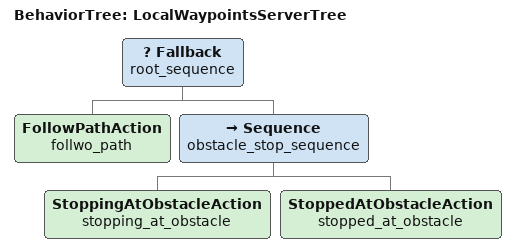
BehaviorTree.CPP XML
<root main_tree_to_execute = "LocalWaypointsServerTree">
    <BehaviorTree ID="LocalWaypointsServerTree">
    <Fallback name="root_sequence">
        <FollowPathAction name="follwo_path"/>
        <Sequence name="obstacle_stop_sequence">
            <StoppingAtObstacleAction name="stopping_at_obstacle"/>
            <StoppedAtObstacleAction name="stopped_at_obstacle"/>
        </Sequence>
    </Fallback>
    </BehaviorTree>
</root>
